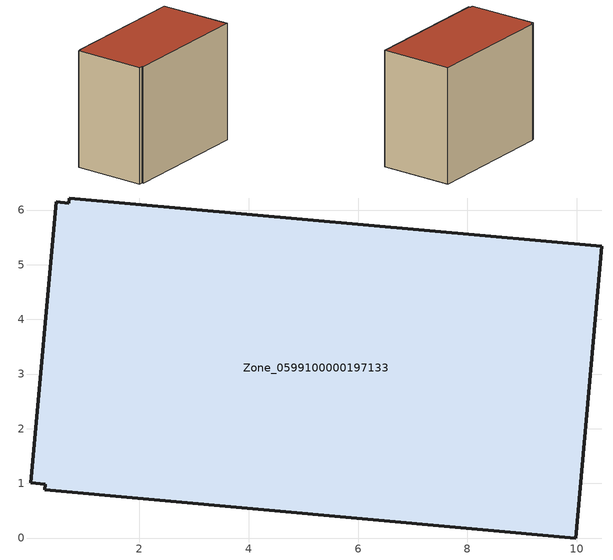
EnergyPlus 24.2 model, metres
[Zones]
Zone_0599100000197133
 floor ground (C_G): 10.46,5.34 9.98,0 0.27,0.89 0.28,0.98 0.01,1.01 0.48,6.15 0.71,6.13 0.71,6.22 z0
 wall outside (C_F): 0.28,0.98 0.27,0.89 9.98,0 10.46,5.34 0.71,6.22 0.71,6.13 0.48,6.15 0.01,1.01 0.28,0.98 z0:8.6
 roof outside (C_R): 0.71,6.13 0.48,6.15 0.01,1.01 0.28,0.98 0.27,0.89 9.98,0 10.46,5.34 0.71,6.22 z8.6
[BUILDING]
Pand.0599100000197133: North Axis=0; Terrain=City; Loads Convergence Tolerance Value=0.04; Temperature Convergence Tolerance Value=0.4; Solar Distribution=FullExterior; Maximum Number of Warmup Days=25; Minimum Number of Warmup Days=1
[Site:Location]
Rotterdam.The.Hague.AP_ZH_NLD Design_Conditions: Latitude=51.96; Longitude=4.45; Time Zone=1; Elevation=-4.5
[SITE:GROUNDTEMPERATURE:BUILDINGSURFACE]
18, 18, 18, 18, 18, 18, 18, 18, 18, 18, 18, 18
[MATERIAL] Thermal Absorptance=0.9; Solar Absorptance=0.7; Visible Absorptance=0.7
Name | Roughness | Thickness | Conductivity | Density | Specific Heat
G.TC.1992-2005 | MediumSmooth | 0.15 | 0.06 | 540 | 1210
F.TC.1992-2005 | Rough | 0.3 | 0.12 | 1920 | 840
R.TC.1992-2005 | MediumRough | 0.2 | 0.08 | 1500 | 1000
[CONSTRUCTION]
C_G: G.TC.1992-2005
C_F: F.TC.1992-2005
C_R: R.TC.1992-2005
[ZONE]
Zone_0599100000197133: Type=1; Multiplier=1; Ceiling Height=Autocalculate; Volume=Autocalculate; Floor Area=autocalculate; Part of Total Floor Area=Yes
[ZONEINFILTRATION:DESIGNFLOWRATE]
Infil_Zone_0599100000197133: Zone or ZoneList or Space or SpaceList=Zone_0599100000197133; Schedule=AlwaysOn; Design Flow Rate Calculation Method=Flow/Area; Flow Rate per Floor Area=0.0015; Constant Term Coefficient=1; Temperature Term Coefficient=0; Velocity Term Coefficient=0; Velocity Squared Term Coefficient=0
[HVACTEMPLATE:ZONE:IDEALLOADSAIRSYSTEM]
Zone_0599100000197133: Maximum Heating Supply Air Temperature=50; Minimum Cooling Supply Air Temperature=13; Maximum Heating Supply Air Humidity Ratio=0.0156; Minimum Cooling Supply Air Humidity Ratio=0.0077; Heating Limit=NoLimit; Cooling Limit=NoLimit; Dehumidification Control Type=ConstantSensibleHeatRatio; Cooling Sensible Heat Ratio=0.7; Dehumidification Setpoint=60; Humidification Control Type=None; Humidification Setpoint=30; Outdoor Air Method=None; Outdoor Air Flow Rate per Person=0.00944; Outdoor Air Flow Rate per Zone Floor Area=0; Outdoor Air Flow Rate per Zone=0; Demand Controlled Ventilation Type=None; Outdoor Air Economizer Type=NoEconomizer; Heat Recovery Type=None; Sensible Heat Recovery Effectiveness=0.7; Latent Heat Recovery Effectiveness=0.65
[ZONECONTROL:THERMOSTAT]
ThermostatControl_Zone_0599100000197133: Zone or ZoneList=Zone_0599100000197133; Control Type Schedule=DualSetpointControlType; Control 1=Thermostat_Zone_0599100000197133; Temperature Difference Between Cutout And Setpoint=0
[THERMOSTATSETPOINT:DUALSETPOINT]
Thermostat_Zone_0599100000197133: Heating Setpoint Temperature Schedule=HeatingSetpoint_Zone_0599100000197133; Cooling Setpoint Temperature Schedule=CoolingSetpoint_Zone_0599100000197133
[SCHEDULE:COMPACT]
HeatingSetpoint_Zone_0599100000197133: Through: 12/31, For: AllDays, Until: 24:00, 21
CoolingSetpoint_Zone_0599100000197133: Through: 12/31, For: AllDays, Until: 24:00, 24
DualSetpointControlType: Through: 12/31, For: AllDays, Until: 24:00, 4
AlwaysOn: Through: 12/31, For: AllDays, Until: 24:00, 1
